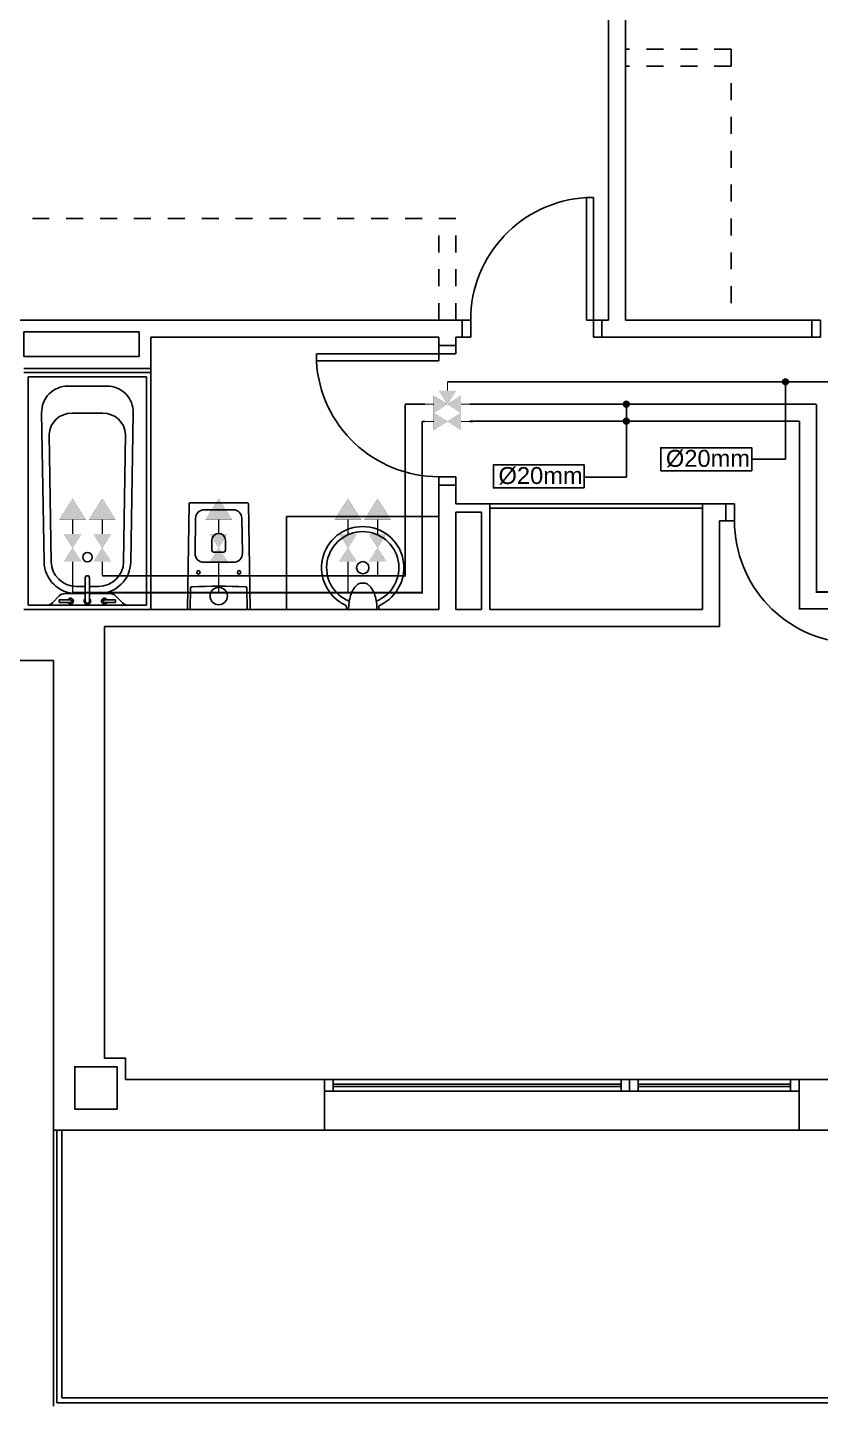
# Model space of a CAD drawing. Header units: millimetres. Extents: x 441156 to 441876, y 4514765 to 4515211.
# Drawn here: x 441437.98 to 441442.66, y 4515173.78 to 4515181.91 of the extents above; entities that cross this region are included whole.
import ezdxf

# ---------------------------------------------------------------- set-up
doc = ezdxf.new("R2010")
doc.units = ezdxf.units.MM
doc.linetypes.add('CONTINUA', pattern=[0])
doc.linetypes.add('RAYITAS', pattern=[0.375, 0.25, -0.125])
for name, color, linetype in [('01_mono PRIMERA', 2, 'Continuous'), ('01_proyección', 4, 'RAYITAS'), ('01_textos', 7, 'Continuous'), ('INGIN CLIMATIZACION TEXTO', 7, 'Continuous'), ('INGIN FONTANERIA ACS', 10, 'Continuous'), ('INGIN FONTANERIA AGUA FRIA', 150, 'Continuous')]:
    doc.layers.add(name, color=color, linetype=linetype)
doc.styles.add('NIEVES2', font='sanss___.ttf')

# ---------------------------------------------------------------- blocks, each defined once
blk = doc.blocks.new('A$C065C7C63')
at = {"layer": '01_mono PRIMERA', "color": 254}
for p, q in [((5.2822, 12.8, 0), (5.2822, 9.415, 0)), ((5.3822, 12.075, 0), (5.3822, 9.415, 0)), ((5.1943, 10.1388, 0), (5.1528, 10.1388, 0)), ((5.1528, 10.1388, 0), (5.1528, 9.415, 0)), ((5.1943, 10.1388, 0), (5.1943, 9.315, 0)), ((4.4193, 9.415, 0), (1.7072, 9.415, 0)), ((4.4193, 9.415, 0), (4.4193, 9.315, 0)), ((4.4693, 9.415, 0), (4.4193, 9.415, 0)), ((4.4693, 9.415, 0), (4.4693, 9.315, 0)), ((5.2443, 9.415, 0), (5.1528, 9.415, 0)), ((5.2822, 9.415, 0), (5.2443, 9.415, 0)), ((5.2443, 9.415, 0), (5.2443, 9.315, 0)), ((6.4836, 9.415, 0), (5.3822, 9.415, 0)), ((6.4835, 9.415, 0), (6.4835, 9.315, 0)), ((6.5336, 9.415, 0), (6.4836, 9.415, 0)), ((6.5336, 9.415, 0), (6.5336, 9.315, 0)), ((4.2822, 9.315, 0), (2.5822, 9.315, 0)), ((2.5822, 9.13, 0), (2.5822, 9.315, 0)), ((4.2822, 9.315, 0), (4.2822, 9.2649, 0)), ((4.4193, 9.315, 0), (4.3822, 9.315, 0)), ((4.3822, 9.315, 0), (4.3822, 9.2649, 0)), ((4.4193, 9.315, 0), (4.4693, 9.315, 0)), ((5.1943, 9.315, 0), (5.2443, 9.315, 0)), ((6.4836, 9.315, 0), (5.2443, 9.315, 0)), ((6.4836, 9.315, 0), (6.5336, 9.315, 0)), ((3.5584, 9.2149, 0), (3.5584, 9.1735, 0)), ((3.5584, 9.2149, 0), (4.3822, 9.2149, 0)), ((4.2822, 9.2649, 0), (4.3822, 9.2649, 0)), ((4.2822, 9.2649, 0), (4.2822, 9.1735, 0)), ((4.3822, 9.2149, 0), (4.3822, 9.2649, 0)), ((2.5822, 9.13, 0), (1.8322, 9.13, 0)), ((2.5822, 9.105, 0), (2.5822, 9.13, 0)), ((3.5584, 9.1735, 0), (4.2822, 9.1735, 0)), ((2.5822, 9.105, 0), (1.8322, 9.105, 0)), ((2.5562, 9.079, 0), (1.8582, 9.079, 0)), ((1.8582, 9.079, 0), (1.8582, 7.731, 0)), ((2.5562, 7.731, 0), (2.5562, 9.079, 0)), ((2.5822, 7.705, 0), (2.5822, 9.105, 0)), ((2.0926, 9.025, 0), (2.3219, 9.025, 0)), ((1.9515, 7.9869, 0), (1.9371, 8.8668, 0)), ((2.4629, 7.9869, 0), (2.4773, 8.8668, 0)), ((2.1168, 8.865, 0), (2.2976, 8.865, 0)), ((1.9935, 7.9878, 0), (1.9815, 8.7395, 0)), ((2.421, 7.9878, 0), (2.433, 8.7395, 0)), ((4.2822, 8.4899, 0), (4.2822, 8.4399, 0)), ((4.2822, 8.4899, 0), (4.3822, 8.4899, 0)), ((4.3822, 8.4399, 0), (4.3822, 8.4899, 0)), ((4.2822, 8.4549, 0), (4.2822, 7.705, 0)), ((4.2822, 8.4399, 0), (4.3822, 8.4399, 0)), ((4.3822, 8.4549, 0), (4.3822, 8.33, 0)), ((4.3822, 8.33, 0), (4.5822, 8.33, 0)), ((5.8371, 8.33, 0), (4.5822, 8.33, 0)), ((4.5822, 8.33, 0), (4.5822, 7.705, 0)), ((5.8371, 8.305, 0), (4.5822, 8.305, 0)), ((5.976, 8.33, 0), (5.8372, 8.33, 0)), ((5.8372, 8.33, -0.0001), (5.8372, 7.705, 0)), ((5.976, 8.23, 0), (5.976, 8.33, 0)), ((5.976, 8.33, 0), (6.026, 8.33, 0)), ((6.026, 8.23, 0), (6.026, 8.33, 0)), ((2.8459, 8.2458, 0), (2.8426, 8.0358, 0)), ((3.0686, 8.295, 0), (2.8959, 8.295, 0)), ((3.1186, 8.2458, 0), (3.1218, 8.0358, 0)), ((4.2822, 8.255, 0), (3.3822, 8.255, 0)), ((3.3822, 7.705, 0), (3.3822, 8.255, 0)), ((4.3822, 8.28, 0), (4.3822, 7.705, 0)), ((4.3822, 8.28, 0), (4.5322, 8.28, 0)), ((4.5322, 8.28, 0), (4.5322, 7.705, 0)), ((5.976, 8.23, 0), (5.9372, 8.23, 0)), ((5.9372, 8.23, -0.0001), (5.9372, 7.605, 0)), ((6.026, 8.23, 0), (5.976, 8.23, 0)), ((2.9422, 8.055, 0), (2.9422, 8.115, 0)), ((3.0222, 8.055, 0), (3.0222, 8.115, 0)), ((3.0718, 7.985, 0), (2.8926, 7.985, 0)), ((3.0122, 8.045, 0), (2.9522, 8.045, 0)), ((2.1942, 7.755, 0), (2.1942, 7.8927, 0)), ((2.2202, 7.8927, 0), (2.2202, 7.755, 0)), ((2.1415, 7.842, 0), (2.1942, 7.842, 0)), ((2.2202, 7.842, 0), (2.273, 7.842, 0)), ((2.8162, 7.8319, 0), (2.8141, 7.7049, 0)), ((3.1483, 7.8319, 0), (3.1503, 7.7049, 0)), ((3.8171, 7.8618, 0), (3.8473, 7.8619, 0)), ((1.8582, 7.731, 0), (2.5562, 7.731, 0)), ((2.0405, 7.7854, 0), (2.0008, 7.7456, 0)), ((2.0412, 7.7625, 0), (2.1072, 7.7625, 0)), ((2.0412, 7.7625, 0), (2.0412, 7.7475, 0)), ((2.0412, 7.7475, 0), (2.1072, 7.7475, 0)), ((2.1415, 7.8, 0), (2.0759, 7.8, 0)), ((2.1415, 7.8, 0), (2.1942, 7.8, 0)), ((2.2202, 7.8, 0), (2.273, 7.8, 0)), ((2.273, 7.8, 0), (2.3386, 7.8, 0)), ((2.3732, 7.7625, 0), (2.3072, 7.7625, 0)), ((2.3072, 7.7475, 0), (2.3732, 7.7475, 0)), ((2.3732, 7.7475, 0), (2.3732, 7.7625, 0)), ((2.3738, 7.7855, 0), (2.4136, 7.7457, 0)), ((1.8322, 7.705, 0), (4.2822, 7.705, 0)), ((2.5822, 7.705, 0), (1.8322, 7.705, 0)), ((3.7355, 7.7074, 0), (3.7363, 7.7219, 0)), ((3.9262, 7.705, 0), (3.7382, 7.705, 0)), ((3.9289, 7.7074, 0), (3.9282, 7.7219, 0)), ((4.5322, 7.705, 0), (4.3822, 7.705, 0)), ((5.8371, 7.705, 0), (4.5822, 7.705, 0)), ((2.3072, 7.605, 0), (2.3072, 5.055, 0)), ((5.9371, 7.605, 0), (2.3072, 7.605, 0)), ((2.0072, 7.405, 0), (1.4072, 7.405, 0)), ((2.0072, 7.405, 0), (2.0072, 4.63, 0)), ((3.6072, 4.93, 0), (2.4322, 4.93, 0)), ((3.6072, 4.93, 0), (3.6072, 4.63, 0)), ((6.4072, 4.9299, 0), (3.6072, 4.93, 0)), ((3.6572, 4.93, 0), (3.6572, 4.86, 0)), ((3.6572, 4.902, 0), (5.3572, 4.902, 0)), ((3.6572, 4.888, 0), (5.3572, 4.888, 0)), ((5.3572, 4.93, 0), (5.3572, 4.86, 0)), ((5.4072, 4.93, 0), (5.4072, 4.86, 0)), ((5.4572, 4.93, 0), (5.4572, 4.86, 0)), ((6.3568, 4.902, 0), (5.4572, 4.902, 0)), ((6.3568, 4.888, 0), (5.4572, 4.888, 0)), ((6.3568, 4.93, 0), (6.3568, 4.86, 0)), ((6.8372, 4.93, 0), (6.4072, 4.93, 0)), ((6.4072, 4.93, 0), (6.4072, 4.63, 0)), ((6.4072, 4.86, 0), (3.6072, 4.8599, 0)), ((3.6072, 4.63, 0), (2.0072, 4.63, 0)), ((2.0072, 4.63, 0), (2.0072, 3, 0)), ((2.0272, 4.63, 0), (2.0272, 3.02, 0)), ((2.0572, 4.63, 0), (2.0572, 3.05, 0)), ((3.6072, 4.63, 0), (6.4072, 4.63, 0)), ((7.5072, 4.63, 0), (6.4072, 4.63, 0)), ((2.0272, 3.02, 0), (7.5072, 3.02, 0)), ((2.0572, 3.05, 0), (7.5072, 3.05, 0))]:
    blk.add_line(p, q, dxfattribs=at)
at = {"layer": '01_mono PRIMERA', "color": 254, "elevation": 0}
blk.add_lwpolyline([(1.8322, 9.345), (2.5122, 9.345), (2.5122, 9.2), (1.8322, 9.2)], close=True, dxfattribs=at)
at = {"layer": '01_mono PRIMERA', "color": 254, "elevation": 0, "flags": 128}
blk.add_lwpolyline([(3.1632, 7.705, 0.414214), (3.1672, 7.709), (3.1672, 7.71), (3.1572, 8.3307, 0.436396), (3.1532, 8.335), (2.8112, 8.335, 0.436396), (2.8072, 8.3307), (2.7972, 7.71), (2.7972, 7.709, 0.414214), (2.8012, 7.705)], format="xyb", close=True, dxfattribs=at)
at = {"layer": '01_mono PRIMERA', "color": 254}
blk.add_lwpolyline([(2.3072, 5.055), (2.4322, 5.055), (2.4322, 4.93)], dxfattribs=at)
blk.add_lwpolyline([(2.3822, 4.755), (2.1322, 4.755), (2.1322, 5.005), (2.3822, 5.005), (2.3822, 4.755)], close=True, dxfattribs=at)
for centre, radius in [((2.2072, 8.015, 0), 0.0275), ((3.8322, 7.9525, 0), 0.036), ((2.8624, 7.925, 0), 0.01), ((3.1022, 7.925, 0), 0.01), ((2.9822, 7.785, 0), 0.051)]:
    blk.add_circle(centre, radius, dxfattribs=at)
for centre, radius, start, end in [((5.1943, 9.415, 0), 0.725, 93.27583, 180), ((4.2822, 9.2149, 0), 0.725, 183.27583, 270), ((2.0907, 8.8713, 0), 0.1537, 89.317, 181.67632), ((2.3237, 8.8713, 0), 0.1537, 358.32368, 90.683), ((2.1136, 8.7327, 0), 0.1323, 88.59795, 177.07471), ((2.3008, 8.7327, 0), 0.1323, 2.92529, 91.40205), ((2.8959, 8.245, 0), 0.05, 90, 179.07595), ((3.0686, 8.245, 0), 0.05, 0.92405, 90), ((6.751, 8.23, 0), 0.725, 180, 266.72417), ((2.9822, 8.115, 0), 0.04, 0, 180), ((3.8322, 7.9525, 0), 0.243, 294.87491, 245.12509), ((3.8322, 7.9525, 0), 0.2133, 292.06562, 248.05639), ((2.9522, 8.055, 0), 0.01, 180, 270), ((3.0122, 8.055, 0), 0.01, 270, 0), ((2.1415, 7.99, 0), 0.1899, 180.91317, 270), ((2.1415, 7.99, 0), 0.148, 180.85449, 270), ((2.273, 7.99, 0), 0.148, 270, 359.07902), ((2.273, 7.99, 0), 0.19, 270, 359.02492), ((2.8926, 8.035, 0), 0.05, 179.07595, 270), ((3.0718, 8.035, 0), 0.05, 270, 0.92405), ((2.8232, 7.8317, 0), 0.007, 93.06407, 179.07595), ((2.9822, 4.8608, 0), 2.9822, 86.93593, 93.06407), ((3.1413, 7.8317, 0), 0.007, 0.92405, 86.93593), ((3.8979, 7.7474, 0), 0.1435, 134.30443, 163.18355), ((3.8324, 7.8144, 0), 0.0498, 107.95324, 134.30443), ((3.8324, 7.8144, 0), 0.0498, 45.69557, 72.59035), ((3.767, 7.7474, 0), 0.1435, 16.81645, 45.69557), ((1.9654, 7.781, 0), 0.05, 270, 314.99681), ((2.0759, 7.75, 0), 0.05, 90, 135), ((2.1072, 7.755, 0), 0.017, 206.17897, 153.82103), ((2.1072, 7.755, 0), 0.0075, 270, 90), ((2.2072, 7.755, 0), 0.019, 133.17355, 46.82645), ((2.2072, 7.755, 0), 0.013, 180, 0), ((2.3072, 7.755, 0), 0.017, 26.17897, 333.82103), ((2.3072, 7.755, 0), 0.0075, 90, 270), ((2.3386, 7.75, 0), 0.05, 45.15369, 90), ((2.449, 7.781, 0), 0.05, 224.99078, 270), ((3.7235, 7.721, 0), 0.0128, 3.78599, 59.47091), ((4.0281, 7.708, 0), 0.2795, 163.18355, 180.61699), ((3.6368, 7.708, 0), 0.2795, 359.38301, 16.81645), ((3.9409, 7.721, 0), 0.0128, 120.52909, 176.21401), ((3.7382, 7.7077, 0), 0.0027, 186.68405, 270), ((3.9262, 7.7077, 0), 0.0027, 270, 353.31595)]:
    blk.add_arc(centre, radius, start, end, dxfattribs=at)
at = {"layer": '01_mono PRIMERA', "color": 254, "extrusion": (0, 0, -1)}
blk.add_ellipse((2.2072, 7.8927, 0), major_axis=(-0.013, 0), ratio=0.955769, start_param=0, end_param=3.141593, dxfattribs=at)
at = {"layer": '01_proyección', "color": 120, "ltscale": 0.25}
for p, q in [((6.0072, 11.015, 0), (5.3822, 11.015, 0)), ((6.0072, 11.015, 0), (6.0072, 9.415, 0)), ((6.0072, 10.915, 0), (5.3822, 10.915, 0)), ((4.3822, 10.015, 0), (1.7072, 10.015, 0)), ((4.2822, 9.415, 0), (4.2822, 10.015, 0)), ((4.3822, 9.415, 0), (4.3822, 10.015, 0))]:
    blk.add_line(p, q, dxfattribs=at)
blk = doc.blocks.new('LLAVE DE CORTE')
at = {"layer": 'INGIN FONTANERIA AGUA FRIA'}
h = blk.add_hatch(color=256, dxfattribs=at)
h.dxf.hatch_style = 1
h.paths.add_polyline_path([(52.208, 49.627), (52.208, 49.94), (52.455, 49.784)])
h = blk.add_hatch(color=256, dxfattribs=at)
h.dxf.hatch_style = 1
h.paths.add_polyline_path([(52.703, 49.627), (52.703, 49.94), (52.455, 49.784)])
at = {"layer": 'INGIN FONTANERIA AGUA FRIA', "ltscale": 0.01}
for points, const_width in [([(52.208, 49.784), (52.05, 49.784)], 0.02), ([(52.208, 49.627), (52.208, 49.94), (52.455, 49.784), (52.208, 49.627)], 0.0015), ([(52.703, 49.627), (52.703, 49.94), (52.455, 49.784), (52.703, 49.627)], 0.0015), ([(52.703, 49.784), (52.861, 49.784)], 0.02)]:
    blk.add_lwpolyline(points, dxfattribs=dict(at, const_width=const_width))
blk = doc.blocks.new('3 VIAS')
at = {"layer": 'INGIN FONTANERIA ACS'}
h = blk.add_hatch(color=256, dxfattribs=at)
h.dxf.hatch_style = 1
h.paths.add_polyline_path([(52.612, 48.832), (52.299, 48.832), (52.455, 48.584)])
h = blk.add_hatch(color=256, dxfattribs=at)
h.dxf.hatch_style = 1
h.paths.add_polyline_path([(52.208, 48.427), (52.208, 48.74), (52.455, 48.584)])
h = blk.add_hatch(color=256, dxfattribs=at)
h.dxf.hatch_style = 1
h.paths.add_polyline_path([(52.703, 48.427), (52.703, 48.74), (52.455, 48.584)])
at = {"layer": 'INGIN FONTANERIA ACS', "ltscale": 0.01}
for points, const_width in [([(52.612, 48.832), (52.299, 48.832), (52.455, 48.584), (52.612, 48.832)], 0.0015), ([(52.456, 48.832), (52.456, 48.99)], 0.02), ([(52.208, 48.584), (52.05, 48.584)], 0.02), ([(52.208, 48.427), (52.208, 48.74), (52.455, 48.584), (52.208, 48.427)], 0.0015), ([(52.703, 48.427), (52.703, 48.74), (52.455, 48.584), (52.703, 48.427)], 0.0015), ([(52.703, 48.584), (52.861, 48.584)], 0.02)]:
    blk.add_lwpolyline(points, dxfattribs=dict(at, const_width=const_width))

msp = doc.modelspace()

# ---------------------------------------------------------------- hatches: boundary and pattern name
at = {"layer": 'INGIN CLIMATIZACION TEXTO', "linetype": 'Continuous', "ltscale": 0.5}
h = msp.add_hatch(color=2, dxfattribs=at)
edge = h.paths.add_edge_path()
edge.add_arc((441442.45438929, 4515179.81559147), 0.016875, 0, 360)
h = msp.add_hatch(color=2, dxfattribs=at)
edge = h.paths.add_edge_path()
edge.add_arc((441441.51436779, 4515179.68357351), 0.016875, 0, 360)
h = msp.add_hatch(color=2, dxfattribs=at)
edge = h.paths.add_edge_path()
edge.add_arc((441441.51436779, 4515179.58357351), 0.016875, 0, 360)
at = {"layer": 'INGIN FONTANERIA AGUA FRIA'}
h = msp.add_hatch(color=256, dxfattribs=at)
h.dxf.hatch_style = 1
h.paths.add_polyline_path([(441438.32349145, 4515179.00229708), (441438.16886871, 4515179.00229708), (441438.24597625, 4515179.12467062)])
h = msp.add_hatch(color=10, dxfattribs=at)
h.dxf.hatch_style = 1
h.paths.add_polyline_path([(441438.49871545, 4515179.00229708), (441438.34409271, 4515179.00229708), (441438.42120025, 4515179.12467062)])
h = msp.add_hatch(color=256, dxfattribs=at)
h.dxf.hatch_style = 1
h.paths.add_polyline_path([(441439.18589962, 4515179.00229707), (441439.03127688, 4515179.00229707), (441439.10838442, 4515179.12467062)])
h = msp.add_hatch(color=256, dxfattribs=at)
h.dxf.hatch_style = 1
h.paths.add_polyline_path([(441439.94849145, 4515179.00229707), (441439.79386871, 4515179.00229707), (441439.87097625, 4515179.12467062)])
h = msp.add_hatch(color=10, dxfattribs=at)
h.dxf.hatch_style = 1
h.paths.add_polyline_path([(441440.12371545, 4515179.00229707), (441439.96909271, 4515179.00229707), (441440.04620025, 4515179.12467062)])
h = msp.add_hatch(color=256, dxfattribs=at)
h.dxf.hatch_style = 1
h.paths.add_polyline_path([(441438.297721, 4515178.91635297), (441438.19463917, 4515178.91635297), (441438.2460442, 4515178.8347706)])
h = msp.add_hatch(color=10, dxfattribs=at)
h.dxf.hatch_style = 1
h.paths.add_polyline_path([(441438.47294499, 4515178.91635297), (441438.36986316, 4515178.91635297), (441438.42126819, 4515178.8347706)])
h = msp.add_hatch(color=256, dxfattribs=at)
h.dxf.hatch_style = 1
h.paths.add_polyline_path([(441439.16012916, 4515178.91635297), (441439.05704734, 4515178.91635297), (441439.10845237, 4515178.8347706)])
h = msp.add_hatch(color=256, dxfattribs=at)
h.dxf.hatch_style = 1
h.paths.add_polyline_path([(441439.922721, 4515178.91635297), (441439.81963917, 4515178.91635297), (441439.8710442, 4515178.8347706)])
h = msp.add_hatch(color=10, dxfattribs=at)
h.dxf.hatch_style = 1
h.paths.add_polyline_path([(441440.09794499, 4515178.91635297), (441439.99486316, 4515178.91635297), (441440.04626819, 4515178.8347706)])
h = msp.add_hatch(color=256, dxfattribs=at)
h.dxf.hatch_style = 1
h.paths.add_polyline_path([(441438.297721, 4515178.75318824), (441438.19463917, 4515178.75318824), (441438.2460442, 4515178.8347706)])
h = msp.add_hatch(color=10, dxfattribs=at)
h.dxf.hatch_style = 1
h.paths.add_polyline_path([(441438.47294499, 4515178.75318824), (441438.36986316, 4515178.75318824), (441438.42126819, 4515178.8347706)])
h = msp.add_hatch(color=256, dxfattribs=at)
h.dxf.hatch_style = 1
h.paths.add_polyline_path([(441439.16012916, 4515178.75318824), (441439.05704734, 4515178.75318824), (441439.10845237, 4515178.8347706)])
h = msp.add_hatch(color=256, dxfattribs=at)
h.dxf.hatch_style = 1
h.paths.add_polyline_path([(441439.922721, 4515178.75318824), (441439.81963917, 4515178.75318824), (441439.8710442, 4515178.8347706)])
h = msp.add_hatch(color=10, dxfattribs=at)
h.dxf.hatch_style = 1
h.paths.add_polyline_path([(441440.09794499, 4515178.75318824), (441439.99486316, 4515178.75318824), (441440.04626819, 4515178.8347706)])

# ---------------------------------------------------------------- linework, layer by layer
at = {"layer": 'INGIN CLIMATIZACION TEXTO', "color": 2, "linetype": 'Continuous', "ltscale": 0.5}
for p, q in [((441442.45438929, 4515179.81559147, -0.00000053), (441442.45438929, 4515179.35857407, -0.00000053)), ((441441.51436779, 4515179.25216216, -0.00000053), (441441.51436779, 4515179.68357351, -0.00000053)), ((441442.25406189, 4515179.35857407, -0.00000053), (441442.45438929, 4515179.35857407, -0.00000053))]:
    msp.add_line(p, q, dxfattribs=at)
at = {"layer": 'INGIN CLIMATIZACION TEXTO', "color": 2, "linetype": 'Continuous', "ltscale": 0.5, "elevation": -0.00000053}
for points in [[(441441.71741658, 4515179.29083505), (441442.25406189, 4515179.29083505), (441442.25406189, 4515179.42631308), (441441.71741658, 4515179.42631308)], [(441441.26611507, 4515179.18942315), (441440.72946976, 4515179.18942315), (441440.72946976, 4515179.32490117), (441441.26611507, 4515179.32490117)]]:
    msp.add_lwpolyline(points, close=True, dxfattribs=at)
msp.add_lwpolyline([(441441.26611507, 4515179.25216216), (441441.51436779, 4515179.25216216)], dxfattribs=at)
at = {"layer": 'INGIN CLIMATIZACION TEXTO', "color": 2, "linetype": 'Continuous', "ltscale": 0.5}
for centre in [(441442.45438929, 4515179.81559147, -0.00000053), (441441.51436779, 4515179.68357351, -0.00000053), (441441.51436779, 4515179.58357351, -0.00000053)]:
    msp.add_circle(centre, 0.016875, dxfattribs=at)
at = {"layer": 'INGIN FONTANERIA ACS', "color": 86, "linetype": 'CONTINUA', "ltscale": 3, "const_width": 0.01, "elevation": -0.00000053}
msp.add_lwpolyline([(441440.45845413, 4515179.81559147), (441442.73623115, 4515179.81559147)], dxfattribs=at)
at = {"layer": 'INGIN FONTANERIA ACS', "linetype": 'CONTINUA', "ltscale": 3, "const_width": 0.01, "elevation": -0.00000053}
for points in [[(441440.20858825, 4515179.68357351), (441440.20858825, 4515178.67043465), (441438.42140408, 4515178.67043465)], [(441440.32670445, 4515179.68357351), (441440.20858825, 4515179.68357351)], [(441440.59047209, 4515179.68357351), (441442.63623115, 4515179.68357351)], [(441443.35270582, 4515178.57432733), (441442.63623115, 4515178.57432733), (441442.63623115, 4515179.68357351)]]:
    msp.add_lwpolyline(points, dxfattribs=at)
at = {"layer": 'INGIN FONTANERIA AGUA FRIA', "const_width": 0.01, "elevation": -0.00000053}
for points in [[(441440.30858825, 4515179.58181523), (441440.30858825, 4515178.57043465), (441438.24618008, 4515178.57043465)], [(441440.32670445, 4515179.58181523), (441440.30858825, 4515179.58181523)], [(441440.59047209, 4515179.58357351), (441442.53623115, 4515179.58357351)], [(441440.59047209, 4515179.58181523), (441440.60868102, 4515179.58181523)], [(441443.35270582, 4515178.47432733), (441442.53623115, 4515178.47432733), (441442.53623115, 4515179.58357351)]]:
    msp.add_lwpolyline(points, dxfattribs=at)
at = {"layer": 'INGIN FONTANERIA AGUA FRIA', "ltscale": 0.01, "elevation": -0.00000053}
for points, const_width in [([(441438.32349145, 4515179.00229708), (441438.16886871, 4515179.00229708), (441438.24597625, 4515179.12467062), (441438.32349145, 4515179.00229708)], 0.00074113), ([(441439.18589962, 4515179.00229707), (441439.03127688, 4515179.00229707), (441439.10838442, 4515179.12467062), (441439.18589962, 4515179.00229707)], 0.00074113), ([(441439.94849145, 4515179.00229707), (441439.79386871, 4515179.00229707), (441439.87097625, 4515179.12467062), (441439.94849145, 4515179.00229707)], 0.00074113), ([(441438.24618008, 4515178.91635297), (441438.24618008, 4515179.00229708)], 0.00723936), ([(441439.10858825, 4515178.91635297), (441439.10858825, 4515179.00229707)], 0.00723936), ([(441439.87118008, 4515178.91635297), (441439.87118008, 4515179.00229707)], 0.00723936), ([(441438.297721, 4515178.91635297), (441438.19463917, 4515178.91635297), (441438.2460442, 4515178.8347706), (441438.297721, 4515178.91635297)], 0.00049409), ([(441439.16012916, 4515178.91635297), (441439.05704734, 4515178.91635297), (441439.10845237, 4515178.8347706), (441439.16012916, 4515178.91635297)], 0.00049409), ([(441439.922721, 4515178.91635297), (441439.81963917, 4515178.91635297), (441439.8710442, 4515178.8347706), (441439.922721, 4515178.91635297)], 0.00049409), ([(441438.297721, 4515178.75318824), (441438.19463917, 4515178.75318824), (441438.2460442, 4515178.8347706), (441438.297721, 4515178.75318824)], 0.00049409), ([(441439.16012916, 4515178.75318824), (441439.05704734, 4515178.75318824), (441439.10845237, 4515178.8347706), (441439.16012916, 4515178.75318824)], 0.00049409), ([(441439.922721, 4515178.75318824), (441439.81963917, 4515178.75318824), (441439.8710442, 4515178.8347706), (441439.922721, 4515178.75318824)], 0.00049409), ([(441438.24618008, 4515178.75318824), (441438.24618008, 4515178.57043466)], 0.0075), ([(441439.10858825, 4515178.75318824), (441439.10858825, 4515178.57043465)], 0.0075), ([(441439.87118008, 4515178.75318824), (441439.87118008, 4515178.57043465)], 0.0075)]:
    msp.add_lwpolyline(points, dxfattribs=dict(at, const_width=const_width))
at = {"layer": 'INGIN FONTANERIA AGUA FRIA', "color": 10, "ltscale": 0.01, "elevation": -0.00000053}
for points, const_width in [([(441438.49871545, 4515179.00229708), (441438.34409271, 4515179.00229708), (441438.42120025, 4515179.12467062), (441438.49871545, 4515179.00229708)], 0.00074113), ([(441440.12371545, 4515179.00229707), (441439.96909271, 4515179.00229707), (441440.04620025, 4515179.12467062), (441440.12371545, 4515179.00229707)], 0.00074113), ([(441438.42140408, 4515178.91635297), (441438.42140408, 4515179.00229708)], 0.00723936), ([(441440.04640408, 4515178.91635297), (441440.04640408, 4515179.00229707)], 0.00723936), ([(441438.47294499, 4515178.91635297), (441438.36986316, 4515178.91635297), (441438.42126819, 4515178.8347706), (441438.47294499, 4515178.91635297)], 0.00049409), ([(441440.09794499, 4515178.91635297), (441439.99486316, 4515178.91635297), (441440.04626819, 4515178.8347706), (441440.09794499, 4515178.91635297)], 0.00049409), ([(441438.47294499, 4515178.75318824), (441438.36986316, 4515178.75318824), (441438.42126819, 4515178.8347706), (441438.47294499, 4515178.75318824)], 0.00049409), ([(441440.09794499, 4515178.75318824), (441439.99486316, 4515178.75318824), (441440.04626819, 4515178.8347706), (441440.09794499, 4515178.75318824)], 0.00049409), ([(441438.42140408, 4515178.75318824), (441438.42140408, 4515178.67043466)], 0.00723936), ([(441440.04640408, 4515178.75318824), (441440.04640408, 4515178.67043465)], 0.00723936)]:
    msp.add_lwpolyline(points, dxfattribs=dict(at, const_width=const_width))

# ---------------------------------------------------------------- block references
at = {"layer": '01_mono PRIMERA'}
msp.add_blockref('A$C065C7C63', (441436.12636912, 4515170.76543437), dxfattribs=at)
at = {"layer": 'INGIN FONTANERIA ACS', "xscale": -0.3251618012125506, "yscale": 0.3251618012125506, "zscale": 0.3251618012125506}
msp.add_blockref('3 VIAS', (441457.51501268, 4515163.88597294, -0.00000053), dxfattribs=at)
at = {"layer": 'INGIN FONTANERIA AGUA FRIA', "xscale": -0.3251618012125506, "yscale": 0.3251618012125506, "zscale": 0.3251618012125506}
msp.add_blockref('LLAVE DE CORTE', (441457.51501268, 4515163.39401942, -0.00000053), dxfattribs=at)

# ---------------------------------------------------------------- texts
at = {"layer": '01_textos', "style": 'NIEVES2'}
for p in [(441441.74781319, 4515179.31374938, -0.00000053), (441440.75986637, 4515179.21233747, -0.00000053)]:
    msp.add_text('%%C20mm', height=0.1, rotation=359.999999893, dxfattribs=at).set_placement(p)

doc.saveas('drawing.dxf')
